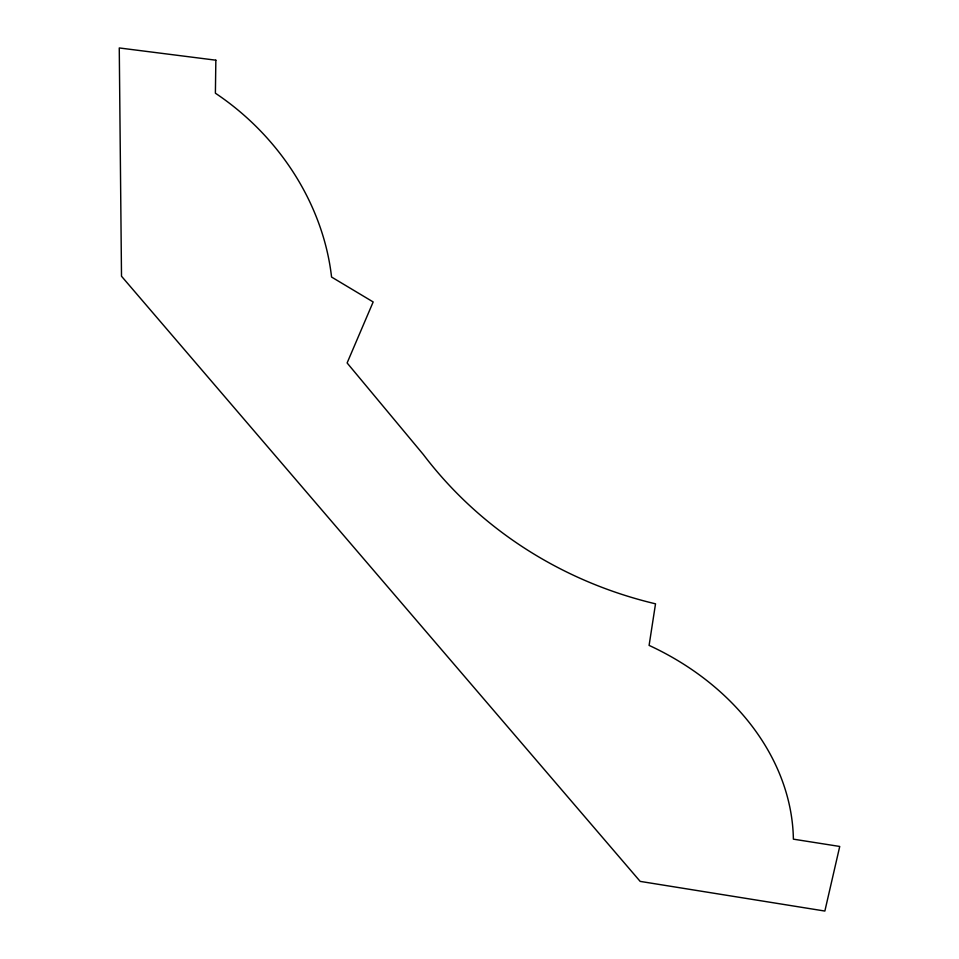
<?xml version="1.0" encoding="UTF-8"?>
<svg xmlns="http://www.w3.org/2000/svg" width="959" height="959" viewBox="0 0 959 959"><rect width="100%" height="100%" fill="white"/><g stroke="black" fill="none" stroke-linecap="round" stroke-linejoin="round"><path stroke-width="1.44" d="M215.847 60.189L215.391 93.203A236.118 201.965 42.2 0 1 331.562 277.043L373.171 301.953L347.11 362.958L423.351 454.542A420.917 399.795 -13.1 0 0 655.524 603.822L649.099 645.395A254.591 203.608 12.3 0 1 793.381 839.161L839.736 846.461L824.86 911.05L640.18 881.393L121.505 276.228L119.264 47.95L215.847 60.189"/></g></svg>
